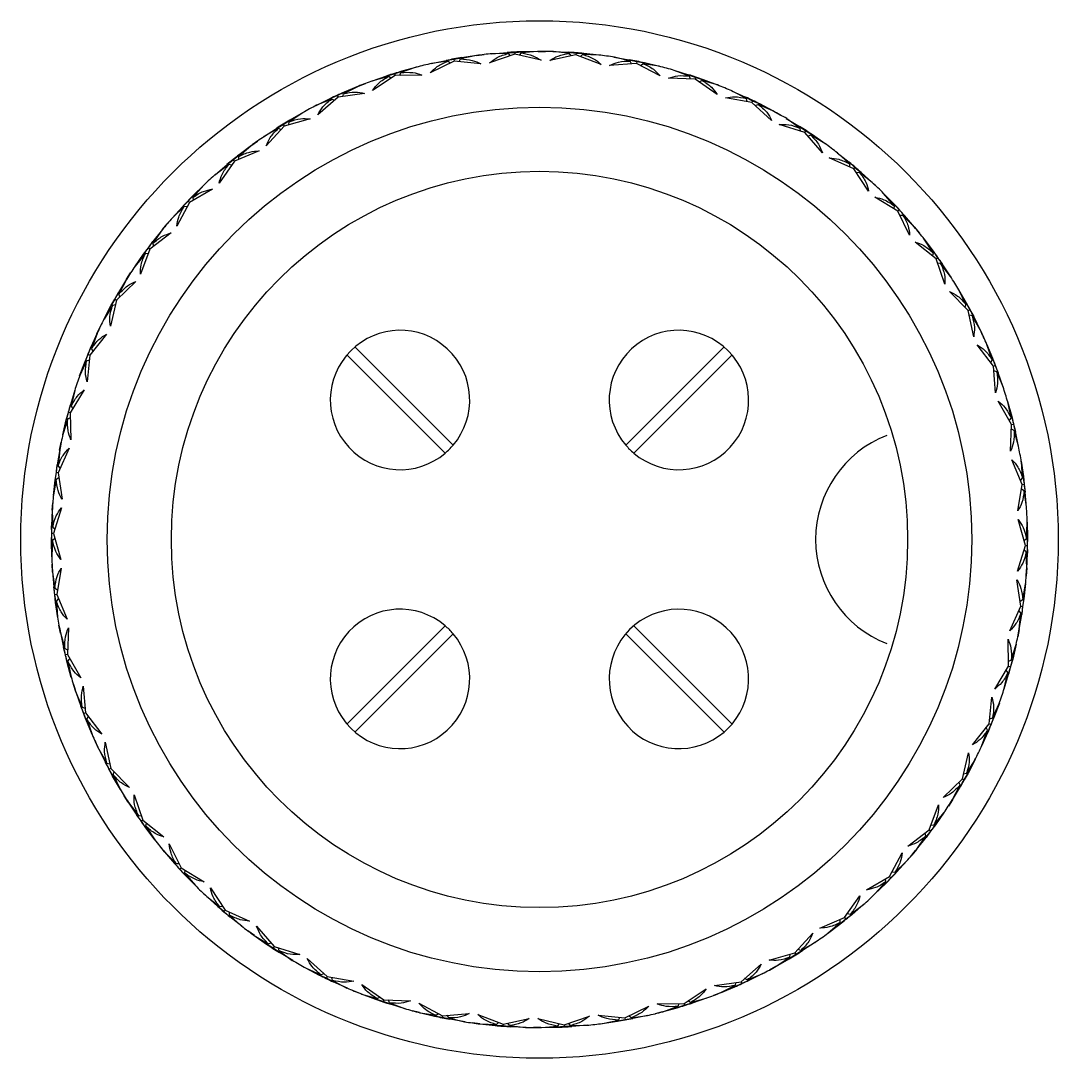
# Model space of a CAD drawing. Header units: millimetres. Extents: x -172 to 278, y -210 to 212.
# Drawn here: x 191.87 to 210.47, y -46.63 to -28.03 of the extents above; entities that cross this region are included whole.
import ezdxf

# ---------------------------------------------------------------- set-up
doc = ezdxf.new("R2010")
doc.units = ezdxf.units.MM

msp = doc.modelspace()

# ---------------------------------------------------------------- linework, layer by layer
at = {"color": 7, "linetype": 'Continuous', "lineweight": 25}
for p, q in [((200.046, -28.655), (200.178, -28.639)), ((200.728, -28.632), (200.274, -28.789)), ((200.311, -28.625), (200.586, -28.602)), ((200.61, -28.62), (200.32, -28.624)), ((200.586, -28.602), (200.726, -28.599)), ((200.647, -28.66), (200.61, -28.62)), ((200.726, -28.599), (200.866, -28.588)), ((200.726, -28.599), (200.728, -28.632)), ((201.196, -28.742), (200.728, -28.632)), ((200.811, -28.651), (200.844, -28.609)), ((201.134, -28.582), (200.844, -28.609)), ((201.142, -28.582), (200.866, -28.588)), ((201.142, -28.583), (201.275, -28.583)), ((201.409, -28.586), (201.685, -28.598)), ((201.707, -28.619), (201.418, -28.586)), ((201.685, -28.598), (201.824, -28.613)), ((201.738, -28.663), (201.707, -28.619)), ((201.824, -28.613), (201.822, -28.645)), ((201.824, -28.613), (201.964, -28.619)), ((201.902, -28.675), (201.94, -28.637)), ((202.231, -28.647), (201.94, -28.637)), ((202.239, -28.648), (201.964, -28.619)), ((199.641, -28.756), (199.21, -28.969)), ((199.226, -28.801), (199.497, -28.744)), ((199.523, -28.759), (199.235, -28.799)), ((199.497, -28.744), (199.635, -28.723)), ((199.564, -28.794), (199.523, -28.759)), ((199.635, -28.723), (199.772, -28.695)), ((199.635, -28.723), (199.641, -28.756)), ((200.119, -28.807), (199.641, -28.756)), ((199.726, -28.765), (199.753, -28.718)), ((200.037, -28.656), (199.753, -28.718)), ((200.046, -28.655), (199.772, -28.695)), ((201.822, -28.645), (201.352, -28.744)), ((202.272, -28.814), (201.822, -28.645)), ((202.905, -28.796), (202.426, -28.835)), ((202.503, -28.685), (202.776, -28.731)), ((202.795, -28.755), (202.512, -28.686)), ((202.776, -28.731), (202.912, -28.764)), ((202.82, -28.803), (202.795, -28.755)), ((202.912, -28.764), (202.905, -28.796)), ((203.331, -29.019), (202.905, -28.796)), ((202.912, -28.764), (203.05, -28.787)), ((202.981, -28.835), (203.023, -28.802)), ((203.311, -28.849), (203.023, -28.802)), ((203.319, -28.851), (203.05, -28.787)), ((198.578, -29.015), (198.177, -29.28)), ((198.433, -29.021), (198.568, -28.983)), ((198.568, -28.983), (198.701, -28.938)), ((198.568, -28.983), (198.578, -29.015)), ((199.059, -29.006), (198.578, -29.015)), ((198.663, -29.013), (198.684, -28.963)), ((198.959, -28.866), (198.684, -28.963)), ((198.967, -28.864), (198.701, -28.938)), ((203.577, -28.92), (203.841, -29.001)), ((203.857, -29.027), (203.585, -28.923)), ((203.841, -29.001), (203.972, -29.05)), ((197.923, -29.207), (198.047, -29.158)), ((198.172, -29.111), (198.433, -29.021)), ((198.461, -29.033), (198.181, -29.108)), ((198.507, -29.062), (198.461, -29.033)), ((203.962, -29.081), (203.482, -29.06)), ((203.876, -29.077), (203.857, -29.027)), ((203.972, -29.05), (203.962, -29.081)), ((204.356, -29.356), (203.962, -29.081)), ((203.972, -29.05), (204.106, -29.09)), ((204.032, -29.13), (204.078, -29.102)), ((204.357, -29.184), (204.078, -29.102)), ((204.365, -29.187), (204.106, -29.09)), ((197.413, -29.429), (197.542, -29.375)), ((197.542, -29.375), (197.668, -29.313)), ((197.542, -29.375), (197.556, -29.405)), ((198.032, -29.336), (197.556, -29.405)), ((197.641, -29.393), (197.655, -29.341)), ((197.915, -29.21), (197.655, -29.341)), ((197.923, -29.207), (197.668, -29.313)), ((204.612, -29.288), (204.864, -29.401)), ((204.877, -29.429), (204.62, -29.292)), ((197.165, -29.552), (197.413, -29.429)), ((197.443, -29.438), (197.173, -29.548)), ((197.556, -29.405), (197.192, -29.718)), ((197.491, -29.461), (197.443, -29.438)), ((204.974, -29.496), (204.5, -29.415)), ((204.864, -29.401), (204.988, -29.466)), ((204.89, -29.481), (204.877, -29.429)), ((204.988, -29.466), (204.974, -29.496)), ((205.33, -29.818), (204.974, -29.496)), ((204.988, -29.466), (205.116, -29.524)), ((205.037, -29.553), (205.086, -29.531)), ((205.353, -29.648), (205.086, -29.531)), ((205.361, -29.652), (205.116, -29.524)), ((196.923, -29.681), (196.681, -29.844)), ((196.93, -29.677), (196.69, -29.815)), ((205.349, -29.646), (205.477, -29.717)), ((196.591, -29.92), (196.269, -30.277)), ((196.452, -29.962), (196.574, -29.892)), ((196.574, -29.892), (196.69, -29.815)), ((196.574, -29.892), (196.591, -29.92)), ((197.054, -29.792), (196.591, -29.92)), ((196.673, -29.897), (196.681, -29.844)), ((205.926, -30.035), (205.466, -29.895)), ((205.593, -29.784), (205.829, -29.927)), ((205.838, -29.956), (205.601, -29.788)), ((205.829, -29.927), (205.944, -30.007)), ((196.222, -30.115), (196.452, -29.962)), ((196.482, -29.967), (196.229, -30.11)), ((196.534, -29.984), (196.482, -29.967)), ((205.838, -29.956), (205.844, -30.01)), ((205.926, -30.035), (205.944, -30.007)), ((206.239, -30.399), (205.926, -30.035)), ((205.944, -30.007), (206.064, -30.08)), ((206.033, -30.084), (205.982, -30.099)), ((206.283, -30.233), (206.033, -30.084)), ((206.29, -30.238), (206.064, -30.08)), ((195.997, -30.274), (195.778, -30.466)), ((196.004, -30.269), (195.784, -30.436)), ((195.993, -30.277), (196.112, -30.191)), ((195.677, -30.527), (195.784, -30.436)), ((196.141, -30.367), (195.698, -30.552)), ((195.777, -30.519), (195.778, -30.466)), ((206.803, -30.688), (206.364, -30.492)), ((206.504, -30.398), (206.721, -30.57)), ((206.725, -30.6), (206.511, -30.403)), ((195.356, -30.792), (195.566, -30.611)), ((195.596, -30.612), (195.363, -30.786)), ((195.698, -30.552), (195.423, -30.947)), ((195.566, -30.611), (195.677, -30.527)), ((195.649, -30.623), (195.596, -30.612)), ((195.677, -30.527), (195.698, -30.552)), ((206.721, -30.57), (206.824, -30.664)), ((206.725, -30.6), (206.725, -30.654)), ((206.803, -30.688), (206.824, -30.664)), ((207.068, -31.089), (206.803, -30.688)), ((206.824, -30.664), (206.934, -30.751)), ((206.903, -30.751), (206.85, -30.76)), ((207.133, -30.93), (206.903, -30.751)), ((207.139, -30.936), (206.934, -30.751)), ((195.308, -31.052), (194.891, -31.291)), ((195.153, -30.978), (194.96, -31.195)), ((195.159, -30.972), (194.962, -31.165)), ((207.139, -30.937), (207.236, -31.028)), ((194.868, -31.269), (194.962, -31.165)), ((194.965, -31.249), (194.96, -31.195)), ((207.592, -31.447), (207.181, -31.197)), ((207.331, -31.121), (207.524, -31.319)), ((207.525, -31.349), (207.338, -31.127)), ((194.582, -31.572), (194.767, -31.367)), ((194.798, -31.364), (194.588, -31.565)), ((194.891, -31.291), (194.668, -31.717)), ((194.767, -31.367), (194.868, -31.269)), ((194.852, -31.367), (194.798, -31.364)), ((194.868, -31.269), (194.891, -31.291)), ((207.525, -31.349), (207.518, -31.403)), ((207.524, -31.319), (207.616, -31.425)), ((207.592, -31.447), (207.616, -31.425)), ((207.616, -31.425), (207.713, -31.525)), ((207.804, -31.878), (207.592, -31.447)), ((207.683, -31.521), (207.629, -31.524)), ((207.888, -31.728), (207.683, -31.521)), ((207.894, -31.735), (207.713, -31.525)), ((194.41, -31.775), (194.238, -31.991)), ((194.404, -31.782), (194.239, -32.022)), ((194.41, -31.775), (194.495, -31.673)), ((207.885, -31.725), (207.978, -31.838)), ((194.157, -32.106), (194.238, -31.991)), ((194.567, -31.836), (194.184, -32.126)), ((208.061, -31.942), (208.228, -32.163)), ((208.225, -32.193), (208.067, -31.95)), ((194.184, -32.126), (194.015, -32.576)), ((194.07, -32.216), (194.157, -32.106)), ((194.157, -32.106), (194.184, -32.126)), ((194.252, -32.074), (194.239, -32.022)), ((208.278, -32.299), (207.902, -31.999)), ((208.228, -32.163), (208.305, -32.28)), ((193.912, -32.442), (194.07, -32.216)), ((194.1, -32.209), (193.917, -32.435)), ((194.154, -32.206), (194.1, -32.209)), ((208.225, -32.193), (208.212, -32.245)), ((208.278, -32.299), (208.305, -32.28)), ((208.436, -32.753), (208.278, -32.299)), ((208.305, -32.28), (208.39, -32.391)), ((208.36, -32.384), (208.306, -32.379)), ((208.538, -32.615), (208.36, -32.384)), ((208.542, -32.622), (208.39, -32.391)), ((193.93, -32.707), (193.586, -33.042)), ((193.766, -32.666), (193.623, -32.902)), ((193.762, -32.673), (193.629, -32.932)), ((193.767, -32.666), (193.838, -32.554)), ((193.558, -33.026), (193.623, -32.902)), ((208.853, -33.229), (208.518, -32.885)), ((208.682, -32.849), (208.82, -33.088)), ((208.814, -33.118), (208.687, -32.857)), ((193.586, -33.042), (193.476, -33.51)), ((193.485, -33.146), (193.558, -33.026)), ((193.558, -33.026), (193.586, -33.042)), ((193.647, -32.983), (193.629, -32.932)), ((208.82, -33.088), (208.882, -33.214)), ((193.357, -33.391), (193.485, -33.146)), ((193.514, -33.135), (193.361, -33.382)), ((193.567, -33.125), (193.514, -33.135)), ((208.814, -33.118), (208.794, -33.168)), ((208.853, -33.229), (208.882, -33.214)), ((208.952, -33.7), (208.853, -33.229)), ((208.882, -33.214), (208.952, -33.335)), ((208.924, -33.324), (208.871, -33.313)), ((209.071, -33.575), (208.924, -33.324)), ((209.074, -33.583), (208.952, -33.335)), ((193.408, -33.65), (193.108, -34.026)), ((193.24, -33.631), (193.127, -33.883)), ((193.236, -33.638), (193.136, -33.912)), ((193.235, -33.643), (193.297, -33.51)), ((209.068, -33.571), (209.131, -33.704)), ((209.307, -34.225), (209.017, -33.842)), ((209.185, -33.826), (209.292, -34.081)), ((209.282, -34.11), (209.189, -33.834)), ((193.021, -34.142), (193.078, -34.014)), ((193.108, -34.026), (193.057, -34.504)), ((193.078, -34.014), (193.127, -33.883)), ((193.108, -34.026), (193.078, -34.014)), ((193.136, -33.912), (193.162, -33.959)), ((197.717, -34.022), (199.479, -35.784)), ((199.62, -35.643), (197.858, -33.881)), ((204.479, -33.881), (202.717, -35.643)), ((202.858, -35.784), (204.62, -34.022)), ((192.924, -34.401), (193.021, -34.142)), ((193.048, -34.128), (192.927, -34.392)), ((193.048, -34.128), (193.099, -34.111)), ((209.282, -34.11), (209.255, -34.157)), ((209.292, -34.081), (209.338, -34.213)), ((209.307, -34.225), (209.338, -34.213)), ((209.338, -34.213), (209.392, -34.342)), ((209.346, -34.704), (209.307, -34.225)), ((209.365, -34.328), (209.314, -34.31)), ((209.479, -34.596), (209.365, -34.328)), ((209.482, -34.604), (209.392, -34.342)), ((193.007, -34.652), (192.757, -35.063)), ((192.839, -34.653), (192.758, -34.918)), ((192.836, -34.662), (192.771, -34.945)), ((192.726, -35.054), (192.758, -34.918)), ((192.771, -34.945), (192.802, -34.99)), ((209.632, -35.269), (209.393, -34.853)), ((209.561, -34.858), (209.635, -35.125)), ((209.622, -35.152), (209.564, -34.867)), ((192.685, -35.188), (192.726, -35.054)), ((192.71, -35.171), (192.759, -35.148)), ((192.757, -35.063), (192.726, -35.054)), ((192.757, -35.063), (192.767, -35.543)), ((209.622, -35.152), (209.59, -35.195)), ((209.635, -35.125), (209.664, -35.262)), ((192.622, -35.457), (192.685, -35.188)), ((192.71, -35.171), (192.624, -35.448)), ((209.611, -35.75), (209.632, -35.269)), ((209.632, -35.269), (209.664, -35.262)), ((209.664, -35.262), (209.702, -35.397)), ((209.677, -35.379), (209.629, -35.355)), ((209.757, -35.659), (209.677, -35.379)), ((209.758, -35.667), (209.702, -35.397)), ((192.736, -35.696), (192.539, -36.135)), ((192.566, -35.732), (192.594, -35.588)), ((192.568, -35.719), (192.522, -35.991)), ((192.567, -35.727), (192.538, -36.017)), ((192.507, -36.13), (192.522, -35.991)), ((192.538, -36.017), (192.574, -36.057)), ((209.824, -36.347), (209.639, -35.903)), ((209.805, -35.93), (209.845, -36.203)), ((209.828, -36.229), (209.807, -35.939)), ((192.454, -36.543), (192.483, -36.268)), ((192.506, -36.248), (192.455, -36.534)), ((192.483, -36.268), (192.507, -36.13)), ((192.506, -36.248), (192.552, -36.219)), ((192.539, -36.135), (192.507, -36.13)), ((192.539, -36.135), (192.609, -36.61)), ((209.828, -36.229), (209.791, -36.268)), ((209.845, -36.203), (209.857, -36.343)), ((209.743, -36.82), (209.824, -36.347)), ((209.855, -36.461), (209.81, -36.431)), ((209.824, -36.347), (209.857, -36.343)), ((209.857, -36.343), (209.877, -36.481)), ((209.899, -36.748), (209.855, -36.461)), ((209.899, -36.757), (209.877, -36.481)), ((192.434, -36.809), (192.422, -37.085)), ((192.433, -36.818), (192.441, -37.109)), ((192.434, -36.809), (192.443, -36.676)), ((192.597, -36.766), (192.457, -37.226)), ((209.879, -37.439), (209.751, -36.976)), ((192.425, -37.225), (192.422, -37.085)), ((192.441, -37.109), (192.482, -37.144)), ((209.898, -37.323), (209.913, -37.032)), ((209.913, -37.023), (209.918, -37.3)), ((192.418, -37.365), (192.425, -37.225)), ((192.424, -37.642), (192.418, -37.365)), ((192.438, -37.342), (192.423, -37.632)), ((192.457, -37.226), (192.425, -37.225)), ((192.438, -37.342), (192.48, -37.308)), ((192.457, -37.226), (192.586, -37.689)), ((209.898, -37.323), (209.857, -37.357)), ((209.918, -37.3), (209.912, -37.44)), ((209.74, -37.899), (209.879, -37.439)), ((209.895, -37.556), (209.855, -37.521)), ((209.879, -37.439), (209.912, -37.44)), ((209.903, -37.847), (209.895, -37.556)), ((209.912, -37.44), (209.915, -37.58)), ((209.903, -37.856), (209.915, -37.58)), ((192.438, -37.921), (192.43, -37.775)), ((192.437, -37.908), (192.46, -38.183)), ((192.438, -37.916), (192.482, -38.204)), ((192.594, -37.845), (192.513, -38.318)), ((209.903, -37.842), (209.894, -37.989)), ((209.797, -38.53), (209.728, -38.054)), ((209.883, -38.122), (209.853, -38.397)), ((192.48, -38.322), (192.46, -38.183)), ((192.482, -38.204), (192.527, -38.234)), ((209.831, -38.417), (209.882, -38.131)), ((192.513, -38.318), (192.48, -38.322)), ((192.492, -38.462), (192.48, -38.322)), ((192.531, -38.735), (192.492, -38.462)), ((192.509, -38.436), (192.546, -38.397)), ((192.509, -38.436), (192.53, -38.726)), ((192.513, -38.318), (192.698, -38.762)), ((209.831, -38.417), (209.785, -38.445)), ((209.853, -38.397), (209.83, -38.535)), ((209.601, -38.969), (209.797, -38.53)), ((209.799, -38.648), (209.762, -38.608)), ((209.768, -38.946), (209.815, -38.674)), ((209.77, -38.938), (209.799, -38.648)), ((209.797, -38.53), (209.83, -38.535)), ((209.83, -38.535), (209.815, -38.674)), ((192.581, -39.011), (192.554, -38.867)), ((192.578, -38.998), (192.635, -39.268)), ((192.58, -39.006), (192.66, -39.286)), ((192.725, -38.915), (192.704, -39.395)), ((199.479, -38.881), (197.717, -40.643)), ((197.858, -40.784), (199.62, -39.022)), ((202.717, -39.022), (204.479, -40.784)), ((204.62, -40.643), (202.858, -38.881)), ((209.768, -38.946), (209.743, -39.077)), ((209.579, -39.602), (209.57, -39.122)), ((209.626, -39.494), (209.713, -39.217)), ((209.715, -39.208), (209.652, -39.477)), ((192.673, -39.403), (192.635, -39.268)), ((192.66, -39.286), (192.708, -39.31)), ((192.704, -39.395), (192.673, -39.403)), ((192.701, -39.54), (192.673, -39.403)), ((192.704, -39.395), (192.944, -39.812)), ((192.775, -39.806), (192.701, -39.54)), ((192.715, -39.513), (192.747, -39.47)), ((192.715, -39.513), (192.773, -39.798)), ((209.329, -40.013), (209.579, -39.602)), ((209.626, -39.494), (209.578, -39.517)), ((209.579, -39.602), (209.611, -39.611)), ((209.611, -39.611), (209.579, -39.747)), ((209.652, -39.477), (209.611, -39.611)), ((209.498, -40.011), (209.579, -39.747)), ((209.501, -40.003), (209.566, -39.719)), ((209.566, -39.719), (209.535, -39.675)), ((192.855, -40.061), (192.814, -39.934)), ((192.99, -39.961), (193.03, -40.44)), ((192.855, -40.061), (192.945, -40.322)), ((192.857, -40.069), (192.972, -40.337)), ((209.228, -40.638), (209.279, -40.16)), ((192.999, -40.452), (192.945, -40.322)), ((192.972, -40.337), (193.023, -40.355)), ((209.289, -40.537), (209.41, -40.273)), ((209.413, -40.264), (209.316, -40.523)), ((193.03, -40.44), (192.999, -40.452)), ((193.045, -40.584), (192.999, -40.452)), ((193.03, -40.44), (193.32, -40.823)), ((193.055, -40.555), (193.081, -40.508)), ((209.289, -40.537), (209.237, -40.553)), ((209.316, -40.523), (209.259, -40.651)), ((193.152, -40.839), (193.045, -40.584)), ((193.055, -40.555), (193.148, -40.831)), ((208.929, -41.015), (209.228, -40.638)), ((209.2, -40.753), (209.175, -40.705)), ((209.259, -40.651), (209.21, -40.782)), ((209.228, -40.638), (209.259, -40.651)), ((209.097, -41.034), (209.21, -40.782)), ((209.1, -41.027), (209.2, -40.753)), ((193.268, -41.094), (193.206, -40.961)), ((193.262, -41.082), (193.385, -41.329)), ((193.266, -41.089), (193.413, -41.341)), ((193.384, -40.965), (193.483, -41.435)), ((208.75, -41.623), (208.861, -41.155)), ((208.823, -41.529), (208.976, -41.282)), ((208.98, -41.274), (208.852, -41.519)), ((193.455, -41.451), (193.385, -41.329)), ((193.413, -41.341), (193.466, -41.352)), ((193.483, -41.435), (193.455, -41.451)), ((193.516, -41.576), (193.455, -41.451)), ((193.483, -41.435), (193.819, -41.779)), ((193.654, -41.816), (193.516, -41.576)), ((193.523, -41.547), (193.543, -41.497)), ((193.523, -41.547), (193.65, -41.808)), ((208.406, -41.958), (208.75, -41.623)), ((208.779, -41.639), (208.714, -41.763)), ((208.75, -41.623), (208.779, -41.639)), ((208.823, -41.529), (208.77, -41.539)), ((208.852, -41.519), (208.779, -41.639)), ((208.57, -41.999), (208.714, -41.763)), ((208.575, -41.992), (208.708, -41.733)), ((208.708, -41.733), (208.689, -41.682)), ((193.795, -42.043), (193.724, -41.93)), ((193.901, -41.912), (194.058, -42.366)), ((208.57, -41.999), (208.498, -42.111)), ((193.795, -42.043), (193.947, -42.274)), ((193.799, -42.05), (193.977, -42.281)), ((208.153, -42.539), (208.321, -42.089)), ((194.032, -42.385), (193.947, -42.274)), ((193.977, -42.281), (194.03, -42.285)), ((194.058, -42.366), (194.032, -42.385)), ((194.109, -42.502), (194.032, -42.385)), ((194.058, -42.366), (194.434, -42.665)), ((208.237, -42.456), (208.419, -42.23)), ((208.425, -42.222), (208.266, -42.449)), ((194.276, -42.722), (194.109, -42.502)), ((194.111, -42.472), (194.125, -42.42)), ((194.111, -42.472), (194.27, -42.715)), ((207.77, -42.829), (208.153, -42.539)), ((208.097, -42.643), (208.085, -42.591)), ((208.179, -42.559), (208.099, -42.673)), ((208.153, -42.539), (208.179, -42.559)), ((208.266, -42.449), (208.179, -42.559)), ((208.237, -42.456), (208.183, -42.459)), ((207.927, -42.89), (208.099, -42.673)), ((207.932, -42.883), (208.097, -42.643)), ((194.443, -42.93), (194.359, -42.827)), ((194.443, -42.93), (194.623, -43.14)), ((194.449, -42.937), (194.654, -43.143)), ((194.532, -42.787), (194.745, -43.218)), ((207.445, -43.373), (207.669, -42.948)), ((207.927, -42.89), (207.842, -42.992)), ((194.721, -43.24), (194.623, -43.14)), ((194.654, -43.143), (194.707, -43.141)), ((207.539, -43.301), (207.748, -43.1)), ((207.754, -43.093), (207.569, -43.298)), ((194.745, -43.218), (194.721, -43.24)), ((194.812, -43.346), (194.721, -43.24)), ((194.745, -43.218), (195.156, -43.467)), ((194.811, -43.316), (194.818, -43.262)), ((194.811, -43.316), (194.999, -43.537)), ((207.569, -43.298), (207.469, -43.396)), ((207.539, -43.301), (207.485, -43.298)), ((195.005, -43.544), (194.812, -43.346)), ((207.029, -43.613), (207.445, -43.373)), ((207.177, -43.693), (207.375, -43.5)), ((207.183, -43.687), (207.377, -43.469)), ((207.377, -43.469), (207.371, -43.416)), ((207.469, -43.396), (207.375, -43.5)), ((207.445, -43.373), (207.469, -43.396)), ((195.208, -43.738), (195.101, -43.637)), ((195.268, -43.576), (195.533, -43.976)), ((195.198, -43.729), (195.403, -43.914)), ((195.204, -43.735), (195.433, -43.914)), ((206.639, -44.112), (206.914, -43.718)), ((206.74, -44.053), (206.974, -43.879)), ((206.98, -43.873), (206.771, -44.053)), ((195.512, -44.001), (195.403, -43.914)), ((195.433, -43.914), (195.486, -43.905)), ((195.533, -43.976), (195.512, -44.001)), ((195.616, -44.095), (195.512, -44.001)), ((195.533, -43.976), (195.972, -44.173)), ((195.611, -44.065), (195.612, -44.011)), ((195.611, -44.065), (195.825, -44.262)), ((206.771, -44.053), (206.659, -44.138)), ((206.74, -44.053), (206.688, -44.042)), ((195.833, -44.267), (195.616, -44.095)), ((196.097, -44.266), (196.411, -44.63)), ((206.195, -44.298), (206.639, -44.112)), ((206.333, -44.396), (206.553, -44.229)), ((206.339, -44.391), (206.559, -44.199)), ((206.659, -44.138), (206.553, -44.229)), ((206.559, -44.199), (206.56, -44.145)), ((206.639, -44.112), (206.659, -44.138)), ((196.058, -44.434), (195.939, -44.348)), ((196.046, -44.427), (196.273, -44.585)), ((196.053, -44.432), (196.303, -44.581)), ((205.746, -44.745), (206.068, -44.388)), ((196.393, -44.658), (196.273, -44.585)), ((196.303, -44.581), (196.355, -44.565)), ((196.411, -44.63), (196.393, -44.658)), ((196.411, -44.63), (196.87, -44.77)), ((205.854, -44.698), (206.107, -44.555)), ((206.115, -44.55), (205.884, -44.703)), ((196.508, -44.738), (196.393, -44.658)), ((196.499, -44.709), (196.492, -44.655)), ((196.499, -44.709), (196.736, -44.877)), ((196.744, -44.881), (196.508, -44.738)), ((205.283, -44.873), (205.746, -44.745)), ((205.414, -44.983), (205.656, -44.821)), ((205.763, -44.772), (205.646, -44.85)), ((205.656, -44.821), (205.663, -44.767)), ((205.746, -44.745), (205.763, -44.772)), ((205.884, -44.703), (205.763, -44.772)), ((205.854, -44.698), (205.803, -44.681)), ((197.006, -44.847), (197.363, -45.169)), ((204.781, -45.26), (205.145, -44.946)), ((205.406, -44.987), (205.29, -45.051)), ((205.407, -44.987), (205.646, -44.85)), ((196.976, -45.013), (197.221, -45.141)), ((196.983, -45.017), (197.25, -45.134)), ((197.348, -45.198), (197.221, -45.141)), ((197.25, -45.134), (197.299, -45.112)), ((197.363, -45.169), (197.348, -45.198)), ((197.363, -45.169), (197.837, -45.25)), ((197.46, -45.236), (197.447, -45.183)), ((204.894, -45.227), (205.163, -45.117)), ((205.171, -45.113), (204.924, -45.236)), ((197.472, -45.264), (197.348, -45.198)), ((197.46, -45.236), (197.716, -45.373)), ((197.725, -45.376), (197.472, -45.264)), ((197.981, -45.309), (198.375, -45.584)), ((204.305, -45.329), (204.781, -45.26)), ((204.414, -45.458), (204.669, -45.352)), ((204.422, -45.455), (204.682, -45.324)), ((204.794, -45.29), (204.669, -45.352)), ((204.682, -45.324), (204.696, -45.272)), ((204.781, -45.26), (204.794, -45.29)), ((204.924, -45.236), (204.794, -45.29)), ((204.894, -45.227), (204.846, -45.204)), ((197.984, -45.482), (197.848, -45.428)), ((197.972, -45.478), (198.23, -45.574)), ((197.98, -45.481), (198.259, -45.563)), ((198.259, -45.563), (198.305, -45.535)), ((203.759, -45.65), (204.159, -45.385)), ((203.875, -45.632), (204.156, -45.557)), ((204.165, -45.553), (203.903, -45.644)), ((204.413, -45.458), (204.29, -45.507)), ((198.364, -45.615), (198.23, -45.574)), ((198.375, -45.584), (198.364, -45.615)), ((198.496, -45.664), (198.364, -45.615)), ((198.375, -45.584), (198.855, -45.605)), ((198.48, -45.638), (198.46, -45.588)), ((198.48, -45.638), (198.751, -45.742)), ((198.76, -45.744), (198.496, -45.664)), ((199.006, -45.646), (199.431, -45.869)), ((202.696, -45.909), (203.127, -45.696)), ((203.278, -45.659), (203.759, -45.65)), ((203.37, -45.801), (203.636, -45.727)), ((203.378, -45.799), (203.652, -45.701)), ((203.768, -45.681), (203.636, -45.727)), ((203.652, -45.701), (203.673, -45.652)), ((203.759, -45.65), (203.768, -45.681)), ((203.903, -45.644), (203.768, -45.681)), ((203.875, -45.632), (203.83, -45.603)), ((199.018, -45.814), (198.889, -45.78)), ((199.018, -45.814), (199.287, -45.878)), ((199.026, -45.816), (199.313, -45.863)), ((199.425, -45.901), (199.287, -45.878)), ((199.313, -45.863), (199.355, -45.829)), ((199.431, -45.869), (199.425, -45.901)), ((199.561, -45.933), (199.425, -45.901)), ((199.431, -45.869), (199.91, -45.83)), ((199.542, -45.909), (199.516, -45.862)), ((199.542, -45.909), (199.824, -45.979)), ((199.833, -45.98), (199.561, -45.933)), ((200.065, -45.851), (200.515, -46.02)), ((200.515, -46.02), (200.985, -45.92)), ((201.141, -45.922), (201.609, -46.033)), ((201.609, -46.033), (202.063, -45.876)), ((202.218, -45.858), (202.696, -45.909)), ((202.702, -45.941), (202.565, -45.97)), ((202.584, -45.947), (202.611, -45.9)), ((202.696, -45.909), (202.702, -45.941)), ((202.84, -45.921), (202.702, -45.941)), ((202.814, -45.906), (202.772, -45.871)), ((202.814, -45.906), (203.102, -45.866)), ((203.111, -45.864), (202.84, -45.921)), ((203.37, -45.801), (203.24, -45.834)), ((200.098, -46.016), (199.965, -45.999)), ((200.098, -46.017), (200.372, -46.046)), ((200.106, -46.018), (200.397, -46.028)), ((200.512, -46.052), (200.372, -46.046)), ((200.397, -46.028), (200.435, -45.99)), ((200.515, -46.02), (200.512, -46.052)), ((200.652, -46.067), (200.512, -46.052)), ((200.63, -46.046), (200.599, -46.002)), ((200.63, -46.046), (200.919, -46.079)), ((200.928, -46.079), (200.652, -46.067)), ((201.194, -46.082), (201.061, -46.082)), ((201.195, -46.082), (201.471, -46.077)), ((201.203, -46.082), (201.493, -46.056)), ((201.61, -46.066), (201.471, -46.077)), ((201.493, -46.056), (201.526, -46.013)), ((201.609, -46.033), (201.61, -46.066)), ((201.75, -46.063), (201.61, -46.066)), ((201.726, -46.044), (201.69, -46.005)), ((201.726, -46.044), (202.017, -46.041)), ((202.026, -46.04), (201.75, -46.063)), ((202.291, -46.01), (202.565, -45.97)), ((202.299, -46.009), (202.584, -45.947))]:
    msp.add_line(p, q, dxfattribs=at)
for radius in [9.3, 7.75, 6.6]:
    msp.add_circle((201.168, -37.332), radius, dxfattribs=at)
for centre, radius, start, end in [((201.168, -37.332), 8.75, 95.5653, 97.4272), ((201.168, -37.332), 8.75, 91.9815, 93.8146), ((201.168, -37.332), 8.75, 88.3653, 90.2272), ((201.168, -37.332), 8.75, 84.7815, 86.6146), ((201.168, -37.332), 8.75, 102.7653, 104.6272), ((201.168, -37.332), 8.75, 99.1815, 101.0146), ((201.168, -37.332), 8.75, 81.1653, 83.0272), ((201.168, -37.332), 8.75, 77.5815, 79.4146), ((201.168, -37.332), 8.75, 106.3815, 108.2146), ((201.168, -37.332), 8.75, 73.9653, 75.8272), ((201.168, -37.332), 8.75, 70.3815, 72.2146), ((201.168, -37.332), 8.75, 109.9653, 111.8272), ((201.168, -37.332), 8.75, 66.7653, 68.6272), ((201.168, -37.332), 8.75, 113.5815, 115.4146), ((201.168, -37.332), 8.75, 117.1653, 119.0272), ((201.168, -37.332), 8.75, 63.1815, 65.0146), ((201.168, -37.332), 8.75, 59.5653, 61.4272), ((201.168, -37.332), 8.75, 120.7815, 122.6146), ((201.168, -37.332), 8.75, 55.9815, 57.8125), ((201.168, -37.332), 8.75, 124.3653, 126.2272), ((201.168, -37.332), 8.75, 52.3653, 54.2272), ((201.168, -37.332), 8.75, 127.9815, 129.8146), ((201.168, -37.332), 8.75, 48.7806, 50.6146), ((201.168, -37.332), 8.75, 131.5653, 133.4272), ((201.168, -37.332), 8.75, 45.1653, 47.0272), ((201.168, -37.332), 8.75, 135.1815, 137.0146), ((201.168, -37.332), 8.75, 41.5815, 43.4146), ((201.168, -37.332), 8.75, 138.7653, 140.6272), ((201.168, -37.332), 8.75, 37.9653, 39.8272), ((201.168, -37.332), 8.75, 142.3815, 144.2146), ((201.168, -37.332), 8.75, 34.3815, 36.2146), ((201.168, -37.332), 8.75, 145.9653, 147.8253), ((201.168, -37.332), 8.75, 30.7653, 32.6272), ((201.168, -37.332), 8.75, 149.5834, 151.4146), ((201.168, -37.332), 8.75, 27.1815, 29.0146), ((201.168, -37.332), 8.75, 153.1653, 155.0272), ((198.668, -34.832), 1.25, 319.5886, 310.4114), ((203.668, -34.832), 1.25, 229.5886, 220.4114), ((201.168, -37.332), 8.75, 23.5653, 25.4272), ((201.168, -37.332), 8.75, 156.7815, 158.6146), ((201.168, -37.332), 8.75, 19.9815, 21.8146), ((201.168, -37.332), 8.75, 160.3653, 162.2272), ((201.168, -37.332), 8.75, 16.3653, 18.2272), ((201.168, -37.332), 8.75, 163.9815, 165.8146), ((201.168, -37.332), 8.75, 12.7815, 14.6146), ((201.168, -37.332), 8.75, 167.5653, 169.4272), ((208.118, -37.332), 2, 111.1985, 248.8015), ((198.668, -34.832), 1.25, 310.4114, 319.5886), ((203.668, -34.832), 1.25, 220.4114, 229.5886), ((201.168, -37.332), 8.75, 9.1653, 11.0272), ((201.168, -37.332), 8.75, 171.1815, 173.0146), ((201.168, -37.332), 8.75, 5.5815, 7.4146), ((201.168, -37.332), 8.75, 174.7653, 176.6272), ((201.168, -37.332), 8.75, 1.9653, 3.8272), ((201.168, -37.332), 8.75, 178.3815, 180.2146), ((201.168, -37.332), 8.75, 358.3815, 0.2146), ((201.168, -37.332), 8.75, 181.9653, 183.8272), ((201.168, -37.332), 8.75, 354.7653, 356.6272), ((201.168, -37.332), 8.75, 185.5815, 187.4146), ((201.168, -37.332), 8.75, 351.1815, 353.0146), ((198.668, -39.832), 1.25, 49.5886, 40.4114), ((203.668, -39.832), 1.25, 319.5886, 310.4114), ((201.168, -37.332), 8.75, 189.1653, 191.0272), ((198.668, -39.832), 1.25, 40.4114, 49.5886), ((201.168, -37.332), 8.75, 347.5653, 349.4272), ((201.168, -37.332), 8.75, 192.7815, 194.6146), ((201.168, -37.332), 8.75, 343.9815, 345.8146), ((201.168, -37.332), 8.75, 196.3653, 198.2272), ((201.168, -37.332), 8.75, 340.3653, 342.2272), ((201.168, -37.332), 8.75, 199.9815, 201.8146), ((201.168, -37.332), 8.75, 336.7815, 338.6146), ((203.668, -39.832), 1.25, 310.4114, 319.5886), ((201.168, -37.332), 8.75, 203.5653, 205.4272), ((201.168, -37.332), 8.75, 333.1653, 335.0272), ((201.168, -37.332), 8.75, 207.1815, 209.0146), ((201.168, -37.332), 8.75, 329.5815, 331.4146), ((201.168, -37.332), 8.75, 210.7653, 212.6272), ((201.168, -37.332), 8.75, 325.9653, 327.8272), ((201.168, -37.332), 8.75, 214.3815, 216.2146), ((201.168, -37.332), 8.75, 322.3815, 324.2146), ((201.168, -37.332), 8.75, 217.9653, 219.8272), ((201.168, -37.332), 8.75, 318.7653, 320.6272), ((201.168, -37.332), 8.75, 221.5815, 223.4146), ((201.168, -37.332), 8.75, 315.1815, 317.0146), ((201.168, -37.332), 8.75, 225.1653, 227.0272), ((201.168, -37.332), 8.75, 311.5653, 313.4272), ((201.168, -37.332), 8.75, 228.7815, 230.6146), ((201.168, -37.332), 8.75, 307.9815, 309.8146), ((201.168, -37.332), 8.75, 232.3653, 234.2272), ((201.168, -37.332), 8.75, 304.3653, 306.2272), ((201.168, -37.332), 8.75, 235.9815, 237.8146), ((201.168, -37.332), 8.75, 300.7815, 302.6146), ((201.168, -37.332), 8.75, 239.5653, 241.4272), ((201.168, -37.332), 8.75, 297.1653, 299.0272), ((201.168, -37.332), 8.75, 243.1806, 245.0146), ((201.168, -37.332), 8.75, 246.7653, 248.6272), ((201.168, -37.332), 8.75, 293.5815, 295.4146), ((201.168, -37.332), 8.75, 289.9653, 291.8272), ((201.168, -37.332), 8.75, 250.3815, 252.2146), ((201.168, -37.332), 8.75, 253.9653, 255.8272), ((201.168, -37.332), 8.75, 286.3815, 288.2146), ((201.168, -37.332), 8.75, 257.5815, 259.4146), ((201.168, -37.332), 8.75, 279.1815, 281.0146), ((201.168, -37.332), 8.75, 282.7653, 284.6272), ((201.168, -37.332), 8.75, 261.1653, 263.0272), ((201.168, -37.332), 8.75, 264.7815, 266.6146), ((201.168, -37.332), 8.75, 268.3653, 270.2272), ((201.168, -37.332), 8.75, 271.9815, 273.8146), ((201.168, -37.332), 8.75, 275.5653, 277.4272)]:
    msp.add_arc(centre, radius, start, end, dxfattribs=at)
for points, knots in [([(200.274, -28.789), (200.318, -28.754), (200.414, -28.676), (200.541, -28.64), (200.61, -28.62)], [0, 0, 0, 0, 0.454807, 1, 1, 1, 1]), ([(200.844, -28.609), (200.914, -28.621), (201.044, -28.644), (201.148, -28.712), (201.196, -28.742)], [0, 0, 0, 0, 0.545193, 1, 1, 1, 1]), ([(201.352, -28.744), (201.4, -28.715), (201.505, -28.649), (201.636, -28.63), (201.707, -28.619)], [0, 0, 0, 0, 0.454807, 1, 1, 1, 1]), ([(201.94, -28.637), (202.008, -28.658), (202.134, -28.697), (202.229, -28.777), (202.272, -28.814)], [0, 0, 0, 0, 0.545193, 1, 1, 1, 1]), ([(199.21, -28.969), (199.249, -28.928), (199.335, -28.838), (199.457, -28.787), (199.523, -28.759)], [0, 0, 0, 0, 0.454807, 1, 1, 1, 1]), ([(199.753, -28.718), (199.825, -28.722), (199.956, -28.728), (200.068, -28.782), (200.119, -28.807)], [0, 0, 0, 0, 0.5451928, 1, 1, 1, 1]), ([(202.426, -28.835), (202.478, -28.812), (202.591, -28.76), (202.723, -28.757), (202.795, -28.755)], [0, 0, 0, 0, 0.454807, 1, 1, 1, 1]), ([(203.023, -28.802), (203.089, -28.832), (203.209, -28.886), (203.293, -28.977), (203.331, -29.019)], [0, 0, 0, 0, 0.545193, 1, 1, 1, 1]), ([(198.684, -28.963), (198.756, -28.958), (198.887, -28.948), (199.005, -28.987), (199.059, -29.006)], [0, 0, 0, 0, 0.545193, 1, 1, 1, 1]), ([(203.482, -29.06), (203.535, -29.043), (203.654, -29.006), (203.785, -29.019), (203.857, -29.027)], [0, 0, 0, 0, 0.454807, 1, 1, 1, 1]), ([(198.177, -29.28), (198.211, -29.235), (198.285, -29.135), (198.399, -29.069), (198.461, -29.033)], [0, 0, 0, 0, 0.454807, 1, 1, 1, 1]), ([(204.078, -29.102), (204.139, -29.139), (204.251, -29.208), (204.323, -29.31), (204.356, -29.356)], [0, 0, 0, 0, 0.545193, 1, 1, 1, 1]), ([(197.655, -29.341), (197.725, -29.326), (197.855, -29.3), (197.976, -29.324), (198.032, -29.336)], [0, 0, 0, 0, 0.545193, 1, 1, 1, 1]), ([(197.192, -29.718), (197.219, -29.669), (197.281, -29.561), (197.385, -29.481), (197.443, -29.438)], [0, 0, 0, 0, 0.454807, 1, 1, 1, 1]), ([(204.5, -29.415), (204.556, -29.405), (204.678, -29.383), (204.806, -29.413), (204.877, -29.429)], [0, 0, 0, 0, 0.454807, 1, 1, 1, 1]), ([(205.086, -29.531), (205.143, -29.576), (205.245, -29.659), (205.304, -29.768), (205.33, -29.818)], [0, 0, 0, 0, 0.545193, 1, 1, 1, 1]), ([(196.681, -29.844), (196.749, -29.821), (196.874, -29.778), (196.998, -29.788), (197.054, -29.792)], [0, 0, 0, 0, 0.545193, 1, 1, 1, 1]), ([(205.466, -29.895), (205.523, -29.892), (205.647, -29.886), (205.77, -29.931), (205.838, -29.956)], [0, 0, 0, 0, 0.454807, 1, 1, 1, 1]), ([(196.269, -30.277), (196.29, -30.225), (196.337, -30.11), (196.431, -30.017), (196.482, -29.967)], [0, 0, 0, 0, 0.454807, 1, 1, 1, 1]), ([(206.033, -30.084), (206.083, -30.135), (206.175, -30.23), (206.219, -30.346), (206.239, -30.399)], [0, 0, 0, 0, 0.545193, 1, 1, 1, 1]), ([(195.778, -30.466), (195.842, -30.434), (195.961, -30.376), (196.085, -30.37), (196.141, -30.367)], [0, 0, 0, 0, 0.545193, 1, 1, 1, 1]), ([(206.364, -30.492), (206.421, -30.496), (206.545, -30.506), (206.662, -30.567), (206.725, -30.6)], [0, 0, 0, 0, 0.454807, 1, 1, 1, 1]), ([(195.423, -30.947), (195.438, -30.892), (195.47, -30.772), (195.552, -30.669), (195.596, -30.612)], [0, 0, 0, 0, 0.454807, 1, 1, 1, 1]), ([(206.903, -30.751), (206.947, -30.808), (207.026, -30.914), (207.055, -31.034), (207.068, -31.089)], [0, 0, 0, 0, 0.545193, 1, 1, 1, 1]), ([(194.96, -31.195), (195.02, -31.156), (195.13, -31.084), (195.252, -31.062), (195.308, -31.052)], [0, 0, 0, 0, 0.545193, 1, 1, 1, 1]), ([(207.181, -31.197), (207.236, -31.209), (207.358, -31.233), (207.466, -31.308), (207.525, -31.349)], [0, 0, 0, 0, 0.454807, 1, 1, 1, 1]), ([(194.668, -31.717), (194.676, -31.661), (194.693, -31.538), (194.761, -31.425), (194.798, -31.364)], [0, 0, 0, 0, 0.454807, 1, 1, 1, 1]), ([(207.683, -31.521), (207.719, -31.584), (207.784, -31.699), (207.798, -31.822), (207.804, -31.878)], [0, 0, 0, 0, 0.545193, 1, 1, 1, 1]), ([(194.239, -32.022), (194.294, -31.975), (194.395, -31.89), (194.513, -31.853), (194.567, -31.836)], [0, 0, 0, 0, 0.545193, 1, 1, 1, 1]), ([(207.902, -31.999), (207.956, -32.017), (208.073, -32.057), (208.172, -32.145), (208.225, -32.193)], [0, 0, 0, 0, 0.454807, 1, 1, 1, 1]), ([(194.015, -32.576), (194.016, -32.52), (194.018, -32.395), (194.071, -32.275), (194.1, -32.209)], [0, 0, 0, 0, 0.454807, 1, 1, 1, 1]), ([(208.36, -32.384), (208.388, -32.45), (208.438, -32.572), (208.436, -32.696), (208.436, -32.753)], [0, 0, 0, 0, 0.545193, 1, 1, 1, 1]), ([(193.629, -32.932), (193.677, -32.879), (193.766, -32.782), (193.879, -32.73), (193.93, -32.707)], [0, 0, 0, 0, 0.545193, 1, 1, 1, 1]), ([(208.518, -32.885), (208.568, -32.91), (208.68, -32.964), (208.767, -33.064), (208.814, -33.118)], [0, 0, 0, 0, 0.454807, 1, 1, 1, 1]), ([(193.476, -33.51), (193.469, -33.454), (193.455, -33.331), (193.493, -33.204), (193.514, -33.135)], [0, 0, 0, 0, 0.454807, 1, 1, 1, 1]), ([(208.924, -33.324), (208.943, -33.393), (208.977, -33.521), (208.96, -33.644), (208.952, -33.7)], [0, 0, 0, 0, 0.545193, 1, 1, 1, 1]), ([(193.136, -33.912), (193.178, -33.853), (193.254, -33.745), (193.359, -33.68), (193.408, -33.65)], [0, 0, 0, 0, 0.545193, 1, 1, 1, 1]), ([(209.017, -33.842), (209.064, -33.872), (209.168, -33.94), (209.242, -34.05), (209.282, -34.11)], [0, 0, 0, 0, 0.454807, 1, 1, 1, 1]), ([(193.057, -34.504), (193.044, -34.449), (193.015, -34.329), (193.036, -34.199), (193.048, -34.128)], [0, 0, 0, 0, 0.454807, 1, 1, 1, 1]), ([(209.365, -34.328), (209.375, -34.399), (209.393, -34.53), (209.361, -34.649), (209.346, -34.704)], [0, 0, 0, 0, 0.545193, 1, 1, 1, 1]), ([(192.771, -34.945), (192.805, -34.882), (192.867, -34.765), (192.963, -34.687), (193.007, -34.652)], [0, 0, 0, 0, 0.5451928, 1, 1, 1, 1]), ([(209.393, -34.853), (209.436, -34.889), (209.53, -34.97), (209.589, -35.088), (209.622, -35.152)], [0, 0, 0, 0, 0.454807, 1, 1, 1, 1]), ([(192.767, -35.543), (192.747, -35.49), (192.702, -35.374), (192.707, -35.243), (192.71, -35.171)], [0, 0, 0, 0, 0.454807, 1, 1, 1, 1]), ([(209.677, -35.379), (209.678, -35.451), (209.68, -35.582), (209.633, -35.697), (209.611, -35.75)], [0, 0, 0, 0, 0.545193, 1, 1, 1, 1]), ([(192.538, -36.017), (192.564, -35.949), (192.61, -35.826), (192.697, -35.737), (192.736, -35.696)], [0, 0, 0, 0, 0.545193, 1, 1, 1, 1]), ([(209.639, -35.903), (209.677, -35.945), (209.761, -36.036), (209.804, -36.161), (209.828, -36.229)], [0, 0, 0, 0, 0.4548074, 1, 1, 1, 1]), ([(192.609, -36.61), (192.582, -36.561), (192.524, -36.451), (192.512, -36.32), (192.506, -36.248)], [0, 0, 0, 0, 0.454807, 1, 1, 1, 1]), ([(209.855, -36.461), (209.847, -36.532), (209.832, -36.663), (209.771, -36.771), (209.743, -36.82)], [0, 0, 0, 0, 0.5451928, 1, 1, 1, 1]), ([(192.441, -37.109), (192.458, -37.039), (192.489, -36.911), (192.563, -36.811), (192.597, -36.766)], [0, 0, 0, 0, 0.545193, 1, 1, 1, 1]), ([(209.751, -36.976), (209.784, -37.022), (209.855, -37.123), (209.883, -37.252), (209.898, -37.323)], [0, 0, 0, 0, 0.4548074, 1, 1, 1, 1]), ([(192.586, -37.689), (192.553, -37.643), (192.481, -37.541), (192.454, -37.412), (192.438, -37.342)], [0, 0, 0, 0, 0.454807, 1, 1, 1, 1]), ([(209.895, -37.556), (209.878, -37.626), (209.848, -37.754), (209.773, -37.854), (209.74, -37.899)], [0, 0, 0, 0, 0.545193, 1, 1, 1, 1]), ([(192.482, -38.204), (192.49, -38.133), (192.505, -38.002), (192.566, -37.894), (192.594, -37.845)], [0, 0, 0, 0, 0.545193, 1, 1, 1, 1]), ([(209.728, -38.054), (209.755, -38.104), (209.813, -38.214), (209.824, -38.345), (209.831, -38.417)], [0, 0, 0, 0, 0.454807, 1, 1, 1, 1]), ([(192.698, -38.762), (192.66, -38.72), (192.576, -38.628), (192.532, -38.504), (192.509, -38.436)], [0, 0, 0, 0, 0.454807, 1, 1, 1, 1]), ([(209.799, -38.648), (209.773, -38.715), (209.726, -38.839), (209.64, -38.928), (209.601, -38.969)], [0, 0, 0, 0, 0.5451928, 1, 1, 1, 1]), ([(192.66, -39.286), (192.659, -39.214), (192.657, -39.082), (192.704, -38.967), (192.725, -38.915)], [0, 0, 0, 0, 0.545193, 1, 1, 1, 1]), ([(209.57, -39.122), (209.59, -39.174), (209.634, -39.29), (209.629, -39.422), (209.626, -39.494)], [0, 0, 0, 0, 0.454807, 1, 1, 1, 1]), ([(192.944, -39.812), (192.901, -39.775), (192.806, -39.695), (192.747, -39.577), (192.715, -39.513)], [0, 0, 0, 0, 0.4548074, 1, 1, 1, 1]), ([(209.566, -39.719), (209.532, -39.783), (209.47, -39.899), (209.373, -39.977), (209.329, -40.013)], [0, 0, 0, 0, 0.545193, 1, 1, 1, 1]), ([(192.972, -40.337), (192.962, -40.266), (192.943, -40.135), (192.976, -40.015), (192.99, -39.961)], [0, 0, 0, 0, 0.545193, 1, 1, 1, 1]), ([(209.279, -40.16), (209.293, -40.215), (209.322, -40.336), (209.301, -40.466), (209.289, -40.537)], [0, 0, 0, 0, 0.454807, 1, 1, 1, 1]), ([(193.32, -40.823), (193.272, -40.792), (193.168, -40.725), (193.095, -40.615), (193.055, -40.555)], [0, 0, 0, 0, 0.454807, 1, 1, 1, 1]), ([(209.2, -40.753), (209.159, -40.812), (209.083, -40.92), (208.977, -40.985), (208.929, -41.015)], [0, 0, 0, 0, 0.545193, 1, 1, 1, 1]), ([(193.413, -41.341), (193.394, -41.271), (193.36, -41.144), (193.377, -41.021), (193.384, -40.965)], [0, 0, 0, 0, 0.545193, 1, 1, 1, 1]), ([(208.861, -41.155), (208.867, -41.211), (208.881, -41.334), (208.844, -41.461), (208.823, -41.529)], [0, 0, 0, 0, 0.454807, 1, 1, 1, 1]), ([(193.819, -41.779), (193.768, -41.755), (193.657, -41.7), (193.57, -41.601), (193.523, -41.547)], [0, 0, 0, 0, 0.454807, 1, 1, 1, 1]), ([(208.708, -41.733), (208.66, -41.786), (208.571, -41.883), (208.458, -41.935), (208.406, -41.958)], [0, 0, 0, 0, 0.545193, 1, 1, 1, 1]), ([(193.977, -42.281), (193.949, -42.215), (193.899, -42.093), (193.9, -41.969), (193.901, -41.912)], [0, 0, 0, 0, 0.5451928, 1, 1, 1, 1]), ([(208.321, -42.089), (208.321, -42.145), (208.319, -42.269), (208.266, -42.39), (208.237, -42.456)], [0, 0, 0, 0, 0.454807, 1, 1, 1, 1]), ([(194.434, -42.665), (194.381, -42.647), (194.263, -42.608), (194.165, -42.52), (194.111, -42.472)], [0, 0, 0, 0, 0.4548074, 1, 1, 1, 1]), ([(208.097, -42.643), (208.042, -42.69), (207.942, -42.775), (207.824, -42.812), (207.77, -42.829)], [0, 0, 0, 0, 0.545193, 1, 1, 1, 1]), ([(194.654, -43.143), (194.618, -43.081), (194.553, -42.966), (194.539, -42.843), (194.532, -42.787)], [0, 0, 0, 0, 0.545193, 1, 1, 1, 1]), ([(207.669, -42.948), (207.661, -43.004), (207.644, -43.127), (207.576, -43.24), (207.539, -43.301)], [0, 0, 0, 0, 0.454807, 1, 1, 1, 1]), ([(195.156, -43.467), (195.101, -43.456), (194.979, -43.431), (194.87, -43.356), (194.811, -43.316)], [0, 0, 0, 0, 0.454807, 1, 1, 1, 1]), ([(207.377, -43.469), (207.317, -43.509), (207.206, -43.581), (207.084, -43.603), (207.029, -43.613)], [0, 0, 0, 0, 0.545193, 1, 1, 1, 1]), ([(195.433, -43.914), (195.39, -43.857), (195.311, -43.751), (195.282, -43.63), (195.268, -43.576)], [0, 0, 0, 0, 0.545193, 1, 1, 1, 1]), ([(206.914, -43.718), (206.899, -43.773), (206.867, -43.893), (206.785, -43.996), (206.74, -44.053)], [0, 0, 0, 0, 0.454807, 1, 1, 1, 1]), ([(195.972, -44.173), (195.916, -44.168), (195.792, -44.159), (195.675, -44.098), (195.611, -44.065)], [0, 0, 0, 0, 0.454807, 1, 1, 1, 1]), ([(196.303, -44.581), (196.253, -44.529), (196.162, -44.435), (196.117, -44.319), (196.097, -44.266)], [0, 0, 0, 0, 0.545193, 1, 1, 1, 1]), ([(206.559, -44.199), (206.494, -44.231), (206.376, -44.289), (206.252, -44.295), (206.195, -44.298)], [0, 0, 0, 0, 0.545193, 1, 1, 1, 1]), ([(206.068, -44.388), (206.047, -44.44), (205.999, -44.555), (205.906, -44.648), (205.854, -44.698)], [0, 0, 0, 0, 0.454807, 1, 1, 1, 1]), ([(196.87, -44.77), (196.814, -44.773), (196.69, -44.779), (196.566, -44.733), (196.499, -44.709)], [0, 0, 0, 0, 0.454807, 1, 1, 1, 1]), ([(205.656, -44.821), (205.588, -44.844), (205.463, -44.886), (205.339, -44.877), (205.283, -44.873)], [0, 0, 0, 0, 0.545193, 1, 1, 1, 1]), ([(197.25, -45.134), (197.194, -45.089), (197.091, -45.006), (197.033, -44.896), (197.006, -44.847)], [0, 0, 0, 0, 0.545193, 1, 1, 1, 1]), ([(205.145, -44.946), (205.117, -44.996), (205.056, -45.104), (204.951, -45.184), (204.894, -45.227)], [0, 0, 0, 0, 0.454807, 1, 1, 1, 1]), ([(197.837, -45.25), (197.781, -45.26), (197.659, -45.282), (197.53, -45.252), (197.46, -45.236)], [0, 0, 0, 0, 0.454807, 1, 1, 1, 1]), ([(198.259, -45.563), (198.198, -45.526), (198.085, -45.456), (198.013, -45.355), (197.981, -45.309)], [0, 0, 0, 0, 0.545193, 1, 1, 1, 1]), ([(204.682, -45.324), (204.611, -45.339), (204.482, -45.365), (204.36, -45.34), (204.305, -45.329)], [0, 0, 0, 0, 0.545193, 1, 1, 1, 1]), ([(204.159, -45.385), (204.126, -45.43), (204.051, -45.53), (203.937, -45.596), (203.875, -45.632)], [0, 0, 0, 0, 0.454807, 1, 1, 1, 1]), ([(198.855, -45.605), (198.801, -45.622), (198.683, -45.659), (198.551, -45.645), (198.48, -45.638)], [0, 0, 0, 0, 0.454807, 1, 1, 1, 1]), ([(199.313, -45.863), (199.248, -45.833), (199.128, -45.779), (199.044, -45.687), (199.006, -45.646)], [0, 0, 0, 0, 0.545193, 1, 1, 1, 1]), ([(203.127, -45.696), (203.087, -45.737), (203.001, -45.826), (202.88, -45.878), (202.814, -45.906)], [0, 0, 0, 0, 0.454807, 1, 1, 1, 1]), ([(203.652, -45.701), (203.581, -45.707), (203.449, -45.717), (203.332, -45.677), (203.278, -45.659)], [0, 0, 0, 0, 0.545193, 1, 1, 1, 1]), ([(199.91, -45.83), (199.859, -45.853), (199.746, -45.905), (199.614, -45.908), (199.542, -45.909)], [0, 0, 0, 0, 0.454807, 1, 1, 1, 1]), ([(200.397, -46.028), (200.328, -46.007), (200.202, -45.968), (200.108, -45.888), (200.065, -45.851)], [0, 0, 0, 0, 0.545193, 1, 1, 1, 1]), ([(200.985, -45.92), (200.937, -45.95), (200.831, -46.015), (200.701, -46.035), (200.63, -46.046)], [0, 0, 0, 0, 0.454807, 1, 1, 1, 1]), ([(201.493, -46.056), (201.422, -46.044), (201.292, -46.021), (201.188, -45.953), (201.141, -45.922)], [0, 0, 0, 0, 0.545193, 1, 1, 1, 1]), ([(202.063, -45.876), (202.019, -45.911), (201.922, -45.989), (201.795, -46.025), (201.726, -46.044)], [0, 0, 0, 0, 0.454807, 1, 1, 1, 1]), ([(202.584, -45.947), (202.512, -45.943), (202.38, -45.937), (202.269, -45.883), (202.218, -45.858)], [0, 0, 0, 0, 0.545193, 1, 1, 1, 1])]:
    msp.add_open_spline(points, degree=3, knots=knots, dxfattribs=at)

doc.saveas('drawing.dxf')
